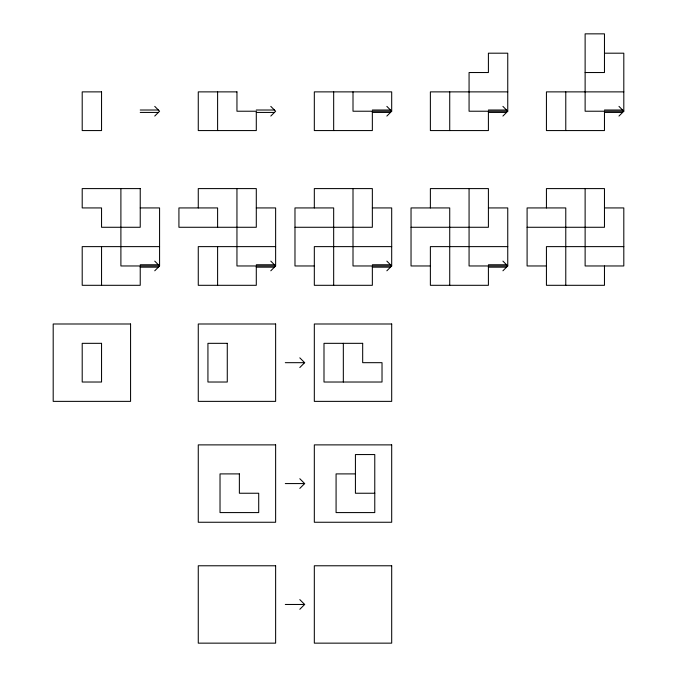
<?xml version="1.0" encoding="UTF-8"?>
<svg xmlns="http://www.w3.org/2000/svg" width="677" height="677" viewBox="0 0 677 677"><rect width="100%" height="100%" fill="white"/><g stroke="black" fill="none" stroke-linecap="round" stroke-linejoin="round"><path stroke-width="1.02" d="M154.745 116.055L159.577 111.223L154.745 106.382M270.8 116.055L275.632 111.223L270.8 106.382M154.745 270.8L159.577 265.968L159.577 207.932L140.232 207.932M386.855 116.055L391.695 111.223L391.695 91.877L314.323 91.877L314.323 130.568L372.35 130.568L372.35 111.223M270.8 270.8L275.632 265.968L275.632 207.932L256.295 207.932M502.918 116.055L507.75 111.223L507.75 53.195L488.405 53.195L488.405 72.532L469.068 72.532L469.068 111.223L507.75 111.223L502.918 106.382M386.855 270.8L391.695 265.968L391.695 207.932L372.35 207.932M299.818 367.518L304.65 362.677L299.818 357.845M618.973 116.055L623.805 111.223L623.805 53.195L604.468 53.195M502.918 270.8L507.75 265.968L507.75 207.932L488.405 207.932M299.818 488.405L304.65 483.573L299.818 478.732M299.818 609.3L304.65 604.468L299.818 599.627M585.123 72.532L604.468 72.532L604.468 33.85L585.123 33.85L585.123 111.223L623.805 111.223L618.973 106.382M507.75 91.877L430.377 91.877L430.377 130.568L488.405 130.568L488.405 111.223M623.805 91.877L546.432 91.877L546.432 130.568L604.468 130.568L604.468 111.223M140.232 110.012L158.367 110.012M256.295 110.012L274.43 110.012M372.35 110.012L390.485 110.012M488.405 110.012L506.54 110.012M604.468 110.012L622.595 110.012M140.232 112.433L158.367 112.433M256.295 112.433L274.43 112.433M372.35 112.433L390.485 112.433M488.405 112.433L506.54 112.433M604.468 112.433L622.595 112.433M604.468 207.932L623.805 207.932L623.805 265.968L585.123 265.968L585.123 188.595M294.977 227.277L372.35 227.277L372.35 188.595L314.323 188.595L314.323 207.932M411.032 227.277L488.405 227.277L488.405 188.595L430.377 188.595L430.377 207.932M527.095 227.277L604.468 227.277L604.468 188.595L546.432 188.595L546.432 207.932M159.577 246.623L82.205 246.623L82.205 285.305L140.232 285.305L140.232 265.968M275.632 246.623L198.268 246.623L198.268 285.305L256.295 285.305L256.295 265.968M391.695 246.623L314.323 246.623L314.323 285.305L372.35 285.305L372.35 265.968M507.75 246.623L430.377 246.623L430.377 285.305L488.405 285.305L488.405 265.968M623.805 246.623L546.432 246.623L546.432 285.305L604.468 285.305L604.468 265.968M140.232 264.758L158.367 264.758M256.295 264.758L274.43 264.758M372.35 264.758L390.485 264.758M488.405 264.758L506.54 264.758M314.323 265.968L294.977 265.968L294.977 207.932L333.668 207.932L333.668 285.305M430.377 265.968L411.032 265.968L411.032 207.932L449.723 207.932L449.723 285.305M546.432 265.968L527.095 265.968L527.095 207.932L565.777 207.932L565.777 285.305M140.232 267.17L158.367 267.17M256.295 267.17L274.43 267.17M372.35 267.17L390.485 267.17M488.405 267.17L506.54 267.17M285.305 362.677L304.65 362.677M355.425 473.9L336.08 473.9L336.08 512.582L374.77 512.582L374.77 454.555L355.425 454.555L355.425 493.245L374.77 493.245M285.305 483.573L304.65 483.573M285.305 604.468L304.65 604.468M386.855 106.382L391.695 111.223L353.005 111.223L353.005 91.877M502.918 261.127L507.75 265.968L469.068 265.968L469.068 188.595M386.855 261.127L391.695 265.968L353.005 265.968L353.005 188.595M270.8 261.127L275.632 265.968L236.95 265.968L236.95 188.595M154.745 261.127L159.577 265.968L120.895 265.968L120.895 188.595M565.777 91.877L565.777 130.568M449.723 91.877L449.723 130.568M343.332 343.332L343.332 382.023M333.668 91.877L333.668 130.568M217.605 91.877L217.605 130.568M217.605 227.277L217.605 207.932L178.923 207.932L178.923 227.277L256.295 227.277L256.295 188.595L198.268 188.595L198.268 207.932M217.605 246.623L217.605 285.305M101.55 246.623L101.55 285.305M101.55 91.877L82.205 91.877L82.205 130.568L101.55 130.568L101.55 91.877M236.95 91.877L198.268 91.877L198.268 130.568L256.295 130.568L256.295 111.223L236.95 111.223L236.95 91.877M140.232 188.595L82.205 188.595L82.205 207.932L101.55 207.932L101.55 227.277L140.232 227.277L140.232 188.595M130.568 323.995L53.195 323.995L53.195 401.368L130.568 401.368L130.568 323.995M275.632 323.995L198.268 323.995L198.268 401.368L275.632 401.368L275.632 323.995M391.695 323.995L314.323 323.995L314.323 401.368L391.695 401.368L391.695 323.995M101.55 343.332L82.205 343.332L82.205 382.023L101.55 382.023L101.55 343.332M227.277 343.332L207.932 343.332L207.932 382.023L227.277 382.023L227.277 343.332M362.677 343.332L323.995 343.332L323.995 382.023L382.023 382.023L382.023 362.677L362.677 362.677L362.677 343.332M275.632 444.882L198.268 444.882L198.268 522.255L275.632 522.255L275.632 444.882M391.695 444.882L314.323 444.882L314.323 522.255L391.695 522.255L391.695 444.882M239.37 473.9L220.025 473.9L220.025 512.582L258.707 512.582L258.707 493.245L239.37 493.245L239.37 473.9M275.632 565.777L198.268 565.777L198.268 643.15L275.632 643.15L275.632 565.777M391.695 565.777L314.323 565.777L314.323 643.15L391.695 643.15L391.695 565.777"/></g></svg>
